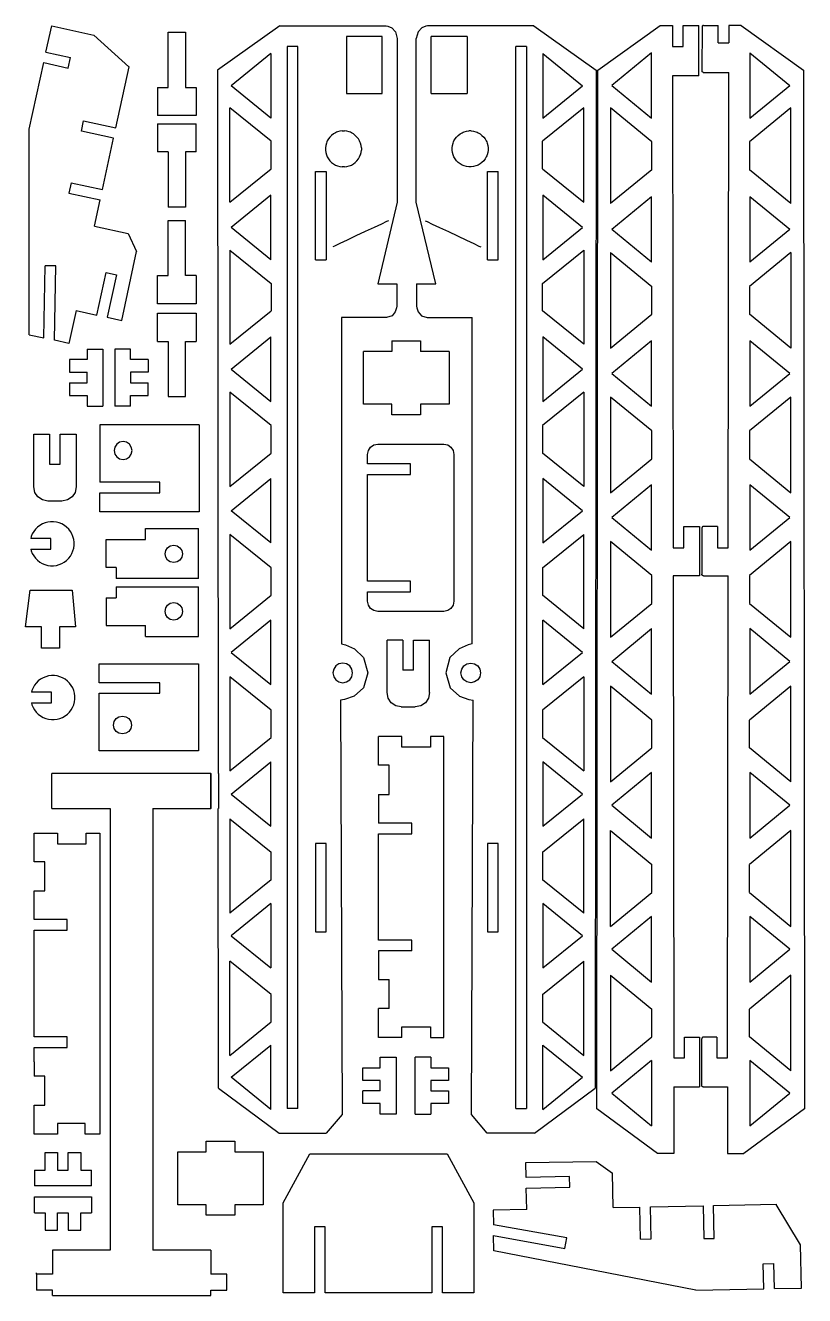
# Model space of a CAD drawing. Extents: x -348 to 348, y -585 to 585.
# Drawn here: x -348 to -18, y -585 to -47 of the extents above; entities that cross this region are included whole.
import ezdxf

# ---------------------------------------------------------------- set-up
doc = ezdxf.new("R2010")
doc.units = 0
doc.header["$MEASUREMENT"] = 0
doc.layers.get('0').update_dxf_attribs({"linetype": 'CONTINUOUS'})

msp = doc.modelspace()

# ---------------------------------------------------------------- linework, layer by layer
for p, q in [((-339.48, -58.36), (-337.04, -47.19)), ((-337.04, -47.19), (-319.2, -51.08)), ((-240.53, -47.16), (-266.89, -65.91)), ((-240.53, -47.16), (-195.47, -47.16)), ((-195.47, -47.16), (-194.73, -47.32)), ((-194.73, -47.32), (-193.11, -48.02)), ((-193.11, -48.02), (-191.48, -49.65)), ((-180.34, -48.02), (-181.97, -49.65)), ((-178.71, -47.32), (-180.34, -48.02)), ((-177.97, -47.16), (-178.71, -47.32)), ((-132.91, -47.16), (-177.97, -47.16)), ((-132.91, -47.16), (-106.56, -65.91)), ((-105.86, -65.91), (-79.43, -46.98)), ((-79.43, -46.98), (-74.24, -46.98)), ((-74.24, -46.98), (-74.24, -55.88)), ((-69.74, -46.98), (-63.14, -46.98)), ((-69.74, -55.88), (-69.74, -46.98)), ((-63.14, -68.33), (-63.14, -46.98)), ((-61.71, -47.6), (-61.74, -66.24)), ((-61.69, -47.45), (-61.71, -47.52)), ((-61.71, -47.52), (-61.71, -47.6)), ((-61.67, -47.37), (-61.69, -47.45)), ((-61.63, -47.29), (-61.67, -47.37)), ((-61.58, -47.23), (-61.63, -47.29)), ((-61.53, -47.17), (-61.58, -47.23)), ((-61.53, -47.17), (-61.51, -47.14)), ((-61.51, -47.14), (-61.46, -47.1)), ((-61.47, -47.11), (-61.51, -47.14)), ((-61.46, -47.1), (-61.47, -47.11)), ((-61.4, -47.07), (-61.46, -47.1)), ((-61.33, -47.03), (-61.4, -47.07)), ((-61.25, -47), (-61.33, -47.03)), ((-61.17, -46.99), (-61.25, -47)), ((-61.09, -46.98), (-61.17, -46.99)), ((-61.09, -46.98), (-54.85, -46.98)), ((-54.85, -54.42), (-54.85, -46.98)), ((-50.35, -46.98), (-50.35, -54.42)), ((-45.17, -46.98), (-50.35, -46.98)), ((-45.17, -46.98), (-18.74, -65.91)), ((-304.36, -64.56), (-319.2, -51.08)), ((-287.81, -49.84), (-280.42, -49.84)), ((-287.81, -73.23), (-287.81, -49.84)), ((-280.42, -49.84), (-280.42, -73.23)), ((-212.3, -51.71), (-212.3, -75.79)), ((-197.08, -51.71), (-212.3, -51.71)), ((-197.08, -75.79), (-197.08, -51.71)), ((-191.48, -49.65), (-190.74, -52.55)), ((-190.74, -52.55), (-190.74, -121.78)), ((-181.97, -49.65), (-182.71, -52.55)), ((-182.71, -121.78), (-182.71, -52.55)), ((-176.36, -75.79), (-176.36, -51.71)), ((-161.14, -51.71), (-176.36, -51.71)), ((-161.14, -51.71), (-161.14, -75.79)), ((-339.48, -58.36), (-329.1, -60.62)), ((-244.27, -58.94), (-261.12, -72.58)), ((-244.27, -58.94), (-244.27, -86.23)), ((-232.87, -55.89), (-237.37, -55.89)), ((-237.37, -55.89), (-237.37, -505.62)), ((-232.87, -505.62), (-232.87, -55.89)), ((-140.58, -505.62), (-140.58, -55.89)), ((-136.08, -55.89), (-140.58, -55.89)), ((-136.08, -55.89), (-136.08, -505.62)), ((-129.18, -58.94), (-112.33, -72.58)), ((-129.18, -58.94), (-129.18, -86.23)), ((-83.12, -58.59), (-99.98, -72.46)), ((-83.12, -86.32), (-83.12, -58.59)), ((-74.24, -55.88), (-69.74, -55.88)), ((-54.85, -54.42), (-50.35, -54.42)), ((-41.47, -58.59), (-24.62, -72.46)), ((-41.47, -58.59), (-41.47, -86.32)), ((-346.57, -90.94), (-340.43, -62.76)), ((-340.43, -62.76), (-330.06, -65.02)), ((-330.06, -65.02), (-329.1, -60.62)), ((-309.92, -90.39), (-304.29, -64.58)), ((-304.29, -64.58), (-304.36, -64.56)), ((-266.89, -65.91), (-266.58, -363.75)), ((-106.56, -65.91), (-107, -496.97)), ((-106.3, -505.77), (-105.86, -65.91)), ((-63.14, -68.33), (-74.19, -68.33)), ((-74.19, -68.33), (-73.96, -268.2)), ((-61.73, -66.32), (-61.74, -66.24)), ((-61.72, -66.4), (-61.73, -66.32)), ((-61.69, -66.48), (-61.72, -66.4)), ((-61.65, -66.55), (-61.69, -66.48)), ((-61.61, -66.62), (-61.65, -66.55)), ((-61.55, -66.68), (-61.61, -66.62)), ((-61.49, -66.73), (-61.55, -66.68)), ((-61.43, -66.78), (-61.49, -66.73)), ((-61.35, -66.82), (-61.43, -66.78)), ((-61.28, -66.84), (-61.35, -66.82)), ((-61.22, -66.85), (-61.28, -66.84)), ((-61.22, -66.85), (-61.2, -66.86)), ((-61.2, -66.86), (-61.22, -66.85)), ((-61.2, -66.86), (-50.41, -66.86)), ((-50.64, -268.2), (-50.41, -66.86)), ((-18.74, -65.91), (-18.3, -505.77)), ((-292.3, -73.23), (-292.3, -85.19)), ((-292.3, -73.23), (-287.81, -73.23)), ((-280.42, -73.23), (-275.93, -73.23)), ((-275.93, -73.23), (-275.93, -85.19)), ((-244.27, -86.23), (-261.12, -72.58)), ((-129.18, -86.23), (-112.33, -72.58)), ((-99.98, -72.46), (-83.12, -86.32)), ((-41.47, -86.32), (-24.62, -72.46)), ((-212.3, -75.79), (-197.08, -75.79)), ((-176.36, -75.79), (-161.14, -75.79)), ((-275.93, -85.19), (-292.3, -85.19)), ((-244.18, -96.03), (-261.62, -81.89)), ((-261.62, -121.78), (-261.62, -81.89)), ((-111.82, -81.89), (-129.27, -96.03)), ((-111.82, -121.78), (-111.82, -81.89)), ((-100.48, -81.92), (-100.48, -122.46)), ((-83.03, -96.28), (-100.48, -81.92)), ((-24.12, -81.92), (-41.56, -96.28)), ((-24.12, -122.46), (-24.12, -81.92)), ((-346.59, -177.97), (-346.57, -90.94)), ((-324.48, -91.82), (-323.53, -87.42)), ((-323.53, -87.42), (-309.92, -90.39)), ((-292.3, -88.62), (-292.3, -100.58)), ((-292.3, -88.62), (-275.93, -88.62)), ((-275.93, -100.58), (-275.93, -88.62)), ((-310.87, -94.79), (-324.48, -91.82)), ((-315.6, -116.49), (-310.87, -94.79)), ((-244.18, -107.65), (-244.18, -96.03)), ((-220.55, -96.32), (-220.76, -96.82)), ((-220.38, -95.9), (-220.55, -96.3)), ((-220.55, -96.3), (-220.55, -96.31)), ((-220.55, -96.31), (-220.55, -96.32)), ((-219.88, -95.03), (-220.38, -95.9)), ((-219.27, -94.24), (-219.88, -95.03)), ((-218.57, -93.54), (-219.27, -94.24)), ((-217.78, -92.93), (-218.57, -93.54)), ((-216.91, -92.43), (-217.78, -92.93)), ((-216.51, -92.26), (-216.91, -92.43)), ((-216.5, -92.26), (-216.51, -92.26)), ((-216.49, -92.26), (-216.5, -92.26)), ((-215.99, -92.05), (-216.49, -92.26)), ((-215.03, -91.79), (-215.99, -92.05)), ((-214.04, -91.66), (-215.03, -91.79)), ((-214.04, -91.66), (-213.04, -91.66)), ((-212.05, -91.79), (-213.04, -91.66)), ((-211.09, -92.05), (-212.05, -91.79)), ((-210.59, -92.26), (-211.09, -92.05)), ((-210.58, -92.26), (-210.59, -92.26)), ((-210.57, -92.26), (-210.58, -92.26)), ((-210.17, -92.43), (-210.57, -92.26)), ((-209.3, -92.93), (-210.17, -92.43)), ((-208.51, -93.54), (-209.3, -92.93)), ((-207.81, -94.24), (-208.51, -93.54)), ((-207.2, -95.03), (-207.81, -94.24)), ((-206.7, -95.9), (-207.2, -95.03)), ((-206.53, -96.3), (-206.7, -95.9)), ((-206.53, -96.31), (-206.53, -96.3)), ((-206.53, -96.32), (-206.53, -96.31)), ((-206.32, -96.82), (-206.53, -96.32)), ((-167.13, -96.82), (-166.92, -96.32)), ((-166.92, -96.31), (-166.91, -96.3)), ((-166.92, -96.32), (-166.92, -96.31)), ((-166.91, -96.3), (-166.75, -95.9)), ((-166.75, -95.9), (-166.25, -95.03)), ((-166.25, -95.03), (-165.64, -94.24)), ((-165.64, -94.24), (-164.93, -93.54)), ((-164.93, -93.54), (-164.14, -92.93)), ((-164.14, -92.93), (-163.28, -92.43)), ((-163.28, -92.43), (-162.87, -92.26)), ((-162.87, -92.26), (-162.87, -92.26)), ((-162.87, -92.26), (-162.86, -92.26)), ((-162.86, -92.26), (-162.36, -92.05)), ((-162.36, -92.05), (-161.39, -91.79)), ((-161.39, -91.79), (-160.4, -91.66)), ((-159.41, -91.66), (-160.4, -91.66)), ((-159.41, -91.66), (-158.42, -91.79)), ((-158.42, -91.79), (-157.45, -92.05)), ((-157.45, -92.05), (-156.95, -92.26)), ((-156.95, -92.26), (-156.94, -92.26)), ((-156.94, -92.26), (-156.94, -92.26)), ((-156.94, -92.26), (-156.53, -92.43)), ((-156.53, -92.43), (-155.67, -92.93)), ((-155.67, -92.93), (-154.88, -93.54)), ((-154.88, -93.54), (-154.17, -94.24)), ((-154.17, -94.24), (-153.57, -95.03)), ((-153.57, -95.03), (-153.07, -95.9)), ((-153.07, -95.9), (-152.9, -96.3)), ((-152.9, -96.3), (-152.89, -96.31)), ((-152.89, -96.31), (-152.89, -96.32)), ((-152.89, -96.32), (-152.68, -96.82)), ((-129.27, -107.65), (-129.27, -96.03)), ((-83.03, -108.09), (-83.03, -96.28)), ((-41.56, -96.28), (-41.56, -108.09)), ((-287.81, -100.58), (-292.3, -100.58)), ((-287.81, -100.58), (-287.81, -123.97)), ((-280.42, -100.58), (-280.42, -123.97)), ((-275.93, -100.58), (-280.42, -100.58)), ((-221.02, -97.78), (-221.15, -98.77)), ((-221.15, -98.77), (-221.15, -99.77)), ((-221.15, -99.77), (-221.02, -100.76)), ((-220.76, -96.82), (-221.02, -97.78)), ((-221.02, -100.76), (-220.76, -101.72)), ((-220.76, -101.72), (-220.55, -102.22)), ((-206.53, -102.22), (-206.32, -101.72)), ((-206.06, -97.78), (-206.32, -96.82)), ((-206.32, -101.72), (-206.06, -100.76)), ((-205.93, -98.77), (-206.06, -97.78)), ((-206.06, -100.76), (-205.93, -99.77)), ((-205.93, -98.77), (-205.93, -99.77)), ((-167.52, -98.77), (-167.39, -97.78)), ((-167.52, -99.77), (-167.52, -98.77)), ((-167.39, -100.76), (-167.52, -99.77)), ((-167.39, -97.78), (-167.13, -96.82)), ((-167.13, -101.72), (-167.39, -100.76)), ((-166.92, -102.22), (-167.13, -101.72)), ((-152.68, -101.72), (-152.89, -102.22)), ((-152.68, -96.82), (-152.43, -97.78)), ((-152.43, -100.76), (-152.68, -101.72)), ((-152.43, -97.78), (-152.3, -98.77)), ((-152.3, -99.77), (-152.43, -100.76)), ((-152.3, -98.77), (-152.3, -99.77)), ((-220.55, -102.22), (-220.55, -102.23)), ((-220.55, -102.23), (-220.55, -102.24)), ((-220.55, -102.24), (-220.38, -102.64)), ((-220.38, -102.64), (-219.88, -103.51)), ((-219.88, -103.51), (-219.27, -104.3)), ((-219.27, -104.3), (-218.57, -105)), ((-218.57, -105), (-217.78, -105.61)), ((-217.78, -105.61), (-216.91, -106.11)), ((-216.91, -106.11), (-216.51, -106.28)), ((-216.51, -106.28), (-216.5, -106.28)), ((-216.5, -106.28), (-216.49, -106.28)), ((-216.49, -106.28), (-215.99, -106.49)), ((-215.99, -106.49), (-215.03, -106.75)), ((-215.03, -106.75), (-214.04, -106.88)), ((-213.04, -106.88), (-214.04, -106.88)), ((-213.04, -106.88), (-212.05, -106.75)), ((-212.05, -106.75), (-211.09, -106.49)), ((-211.09, -106.49), (-210.59, -106.28)), ((-210.59, -106.28), (-210.58, -106.28)), ((-210.58, -106.28), (-210.57, -106.28)), ((-210.57, -106.28), (-210.17, -106.11)), ((-210.17, -106.11), (-209.3, -105.61)), ((-209.3, -105.61), (-208.51, -105)), ((-208.51, -105), (-207.81, -104.3)), ((-207.81, -104.3), (-207.2, -103.51)), ((-207.2, -103.51), (-206.7, -102.64)), ((-206.7, -102.64), (-206.53, -102.24)), ((-206.53, -102.23), (-206.53, -102.22)), ((-206.53, -102.24), (-206.53, -102.23)), ((-166.92, -102.23), (-166.92, -102.22)), ((-166.91, -102.24), (-166.92, -102.23)), ((-166.75, -102.64), (-166.91, -102.24)), ((-166.25, -103.51), (-166.75, -102.64)), ((-165.64, -104.3), (-166.25, -103.51)), ((-164.93, -105), (-165.64, -104.3)), ((-164.14, -105.61), (-164.93, -105)), ((-163.28, -106.11), (-164.14, -105.61)), ((-162.87, -106.28), (-163.28, -106.11)), ((-162.87, -106.28), (-162.87, -106.28)), ((-162.86, -106.28), (-162.87, -106.28)), ((-162.36, -106.49), (-162.86, -106.28)), ((-161.39, -106.75), (-162.36, -106.49)), ((-160.4, -106.88), (-161.39, -106.75)), ((-159.41, -106.88), (-160.4, -106.88)), ((-158.42, -106.75), (-159.41, -106.88)), ((-157.45, -106.49), (-158.42, -106.75)), ((-156.95, -106.28), (-157.45, -106.49)), ((-156.94, -106.28), (-156.95, -106.28)), ((-156.53, -106.11), (-156.94, -106.28)), ((-156.94, -106.28), (-156.94, -106.28)), ((-155.67, -105.61), (-156.53, -106.11)), ((-154.88, -105), (-155.67, -105.61)), ((-154.17, -104.3), (-154.88, -105)), ((-153.57, -103.51), (-154.17, -104.3)), ((-153.07, -102.64), (-153.57, -103.51)), ((-152.9, -102.24), (-153.07, -102.64)), ((-152.89, -102.23), (-152.9, -102.24)), ((-152.89, -102.22), (-152.89, -102.23)), ((-261.62, -121.78), (-244.18, -107.65)), ((-225.37, -108.85), (-220.87, -108.85)), ((-225.37, -146.26), (-225.37, -108.85)), ((-220.87, -108.85), (-220.87, -146.26)), ((-152.58, -108.85), (-148.08, -108.85)), ((-152.58, -146.26), (-152.58, -108.85)), ((-148.08, -146.26), (-148.08, -108.85)), ((-129.27, -107.65), (-111.82, -121.78)), ((-83.03, -108.09), (-100.48, -122.46)), ((-24.12, -122.46), (-41.56, -108.09)), ((-328.84, -113.61), (-329.79, -118.01)), ((-329.79, -118.01), (-316.56, -120.89)), ((-328.84, -113.61), (-315.6, -116.49)), ((-318.98, -131.97), (-316.56, -120.89)), ((-244.27, -118.91), (-261.12, -132.56)), ((-244.27, -146.2), (-244.27, -118.91)), ((-190.74, -121.78), (-199.01, -156.44)), ((-174.44, -156.44), (-182.71, -121.78)), ((-129.18, -118.91), (-129.18, -146.2)), ((-112.33, -132.56), (-129.18, -118.91)), ((-83.12, -119.54), (-99.98, -133.41)), ((-83.12, -147.28), (-83.12, -119.54)), ((-41.47, -119.54), (-41.47, -147.28)), ((-24.62, -133.41), (-41.47, -119.54)), ((-280.42, -123.97), (-287.81, -123.97)), ((-318.98, -131.97), (-304.74, -135.07)), ((-287.81, -129.53), (-280.42, -129.53)), ((-287.81, -152.91), (-287.81, -129.53)), ((-280.42, -152.91), (-280.42, -129.53)), ((-244.27, -146.2), (-261.12, -132.56)), ((-204.32, -134.31), (-208.24, -136.15)), ((-200.59, -132.56), (-204.32, -134.31)), ((-197.45, -131.09), (-200.59, -132.56)), ((-195.28, -130.07), (-197.45, -131.09)), ((-194.47, -129.69), (-195.28, -130.07)), ((-178.97, -129.69), (-178.16, -130.07)), ((-178.16, -130.07), (-175.99, -131.09)), ((-175.99, -131.09), (-172.85, -132.56)), ((-172.85, -132.56), (-169.13, -134.31)), ((-169.13, -134.31), (-165.21, -136.15)), ((-129.18, -146.2), (-112.33, -132.56)), ((-83.12, -147.28), (-99.98, -133.41)), ((-24.62, -133.41), (-41.47, -147.28)), ((-304.74, -135.07), (-301.16, -142.73)), ((-215.11, -139.37), (-217.28, -140.39)), ((-211.96, -137.9), (-215.11, -139.37)), ((-208.24, -136.15), (-211.96, -137.9)), ((-165.21, -136.15), (-161.48, -137.9)), ((-161.48, -137.9), (-158.34, -139.37)), ((-158.34, -139.37), (-156.17, -140.39)), ((-307.4, -171.94), (-301.16, -142.73)), ((-261.62, -142.11), (-261.62, -182)), ((-261.62, -142.11), (-244.18, -156.24)), ((-217.28, -140.39), (-218.09, -140.77)), ((-156.17, -140.39), (-155.36, -140.77)), ((-129.27, -156.24), (-111.82, -142.11)), ((-111.82, -142.11), (-111.82, -182)), ((-100.48, -143.12), (-100.48, -183.66)), ((-100.48, -143.12), (-83.03, -157.49)), ((-24.12, -143.12), (-41.56, -157.49)), ((-24.12, -143.12), (-24.12, -183.66)), ((-340.32, -179.33), (-339.86, -148.74)), ((-335.36, -148.81), (-339.86, -148.74)), ((-335.83, -180.31), (-335.36, -148.81)), ((-225.37, -146.26), (-220.87, -146.26)), ((-152.58, -146.26), (-148.08, -146.26)), ((-317.97, -169.63), (-314.05, -151.63)), ((-314.05, -151.63), (-309.65, -152.59)), ((-309.65, -152.59), (-313.57, -170.59)), ((-292.3, -152.91), (-287.81, -152.91)), ((-292.3, -164.87), (-292.3, -152.91)), ((-275.93, -152.91), (-280.42, -152.91)), ((-275.93, -152.91), (-275.93, -164.87)), ((-244.18, -156.24), (-244.18, -167.86)), ((-199.01, -156.44), (-190.9, -156.44)), ((-190.9, -156.44), (-190.9, -165.83)), ((-182.54, -156.44), (-182.54, -165.83)), ((-182.54, -156.44), (-174.44, -156.44)), ((-129.27, -167.86), (-129.27, -156.24)), ((-83.03, -169.3), (-83.03, -157.49)), ((-41.56, -157.49), (-41.56, -169.3)), ((-275.93, -164.87), (-292.3, -164.87)), ((-191.03, -166.59), (-191.6, -168.24)), ((-190.9, -165.83), (-191.03, -166.59)), ((-182.54, -165.83), (-182.42, -166.59)), ((-182.42, -166.59), (-181.84, -168.24)), ((-326.76, -167.72), (-329.79, -181.62)), ((-326.76, -167.72), (-317.97, -169.63)), ((-313.57, -170.59), (-307.4, -171.94)), ((-292.3, -180.76), (-292.3, -168.81)), ((-292.3, -168.81), (-275.93, -168.81)), ((-275.93, -168.81), (-275.93, -180.76)), ((-261.62, -182), (-244.18, -167.86)), ((-214.41, -170.65), (-214.41, -308.84)), ((-195.31, -170.65), (-214.41, -170.65)), ((-192.93, -169.9), (-195.31, -170.65)), ((-191.6, -168.24), (-192.93, -169.9)), ((-181.84, -168.24), (-180.51, -169.9)), ((-180.51, -169.9), (-178.13, -170.65)), ((-178.13, -170.65), (-159.03, -170.65)), ((-159.03, -308.84), (-159.03, -170.65)), ((-111.82, -182), (-129.27, -167.86)), ((-100.48, -183.66), (-83.03, -169.3)), ((-24.12, -183.66), (-41.56, -169.3)), ((-346.59, -177.97), (-340.32, -179.33)), ((-329.79, -181.62), (-335.83, -180.31)), ((-292.3, -180.76), (-287.81, -180.76)), ((-287.81, -180.76), (-287.81, -204.15)), ((-280.42, -180.76), (-275.93, -180.76)), ((-280.42, -204.15), (-280.42, -180.76)), ((-261.12, -192.53), (-244.27, -178.89)), ((-244.27, -206.17), (-244.27, -178.89)), ((-192.99, -180.51), (-180.87, -180.51)), ((-192.99, -180.51), (-192.99, -185.01)), ((-180.87, -180.51), (-180.87, -185.01)), ((-129.18, -178.89), (-129.18, -206.17)), ((-112.33, -192.53), (-129.18, -178.89)), ((-83.12, -180.5), (-99.98, -194.36)), ((-83.12, -208.23), (-83.12, -180.5)), ((-41.47, -180.5), (-41.47, -208.23)), ((-24.62, -194.36), (-41.47, -180.5)), ((-322.09, -184.02), (-315.39, -184.02)), ((-322.09, -184.02), (-322.09, -188.51)), ((-315.39, -184.02), (-315.39, -208.17)), ((-303.63, -184.02), (-310.33, -184.02)), ((-310.33, -184.02), (-310.33, -208.17)), ((-303.63, -188.51), (-303.63, -184.02)), ((-192.99, -185.01), (-205.02, -185.01)), ((-205.02, -207.4), (-205.02, -185.01)), ((-168.83, -185.01), (-180.87, -185.01)), ((-168.83, -185.01), (-168.83, -207.4)), ((-329.56, -188.51), (-329.56, -193.84)), ((-322.09, -188.51), (-329.56, -188.51)), ((-296.16, -188.51), (-303.63, -188.51)), ((-296.16, -188.51), (-296.16, -193.84)), ((-261.12, -192.53), (-244.27, -206.17)), ((-129.18, -206.17), (-112.33, -192.53)), ((-329.56, -193.84), (-322.09, -193.84)), ((-329.56, -198.34), (-329.56, -203.68)), ((-329.56, -198.34), (-322.09, -198.34)), ((-322.09, -198.34), (-322.09, -193.84)), ((-303.63, -193.84), (-303.63, -198.34)), ((-296.16, -193.84), (-303.63, -193.84)), ((-303.63, -198.34), (-296.16, -198.34)), ((-296.16, -203.68), (-296.16, -198.34)), ((-99.98, -194.36), (-83.12, -208.23)), ((-41.47, -208.23), (-24.62, -194.36)), ((-329.56, -203.68), (-322.09, -203.68)), ((-322.09, -203.68), (-322.09, -208.17)), ((-303.63, -203.68), (-296.16, -203.68)), ((-303.63, -208.17), (-303.63, -203.68)), ((-287.81, -204.15), (-280.42, -204.15)), ((-244.18, -216.46), (-261.62, -202.33)), ((-261.62, -202.33), (-261.62, -242.21)), ((-111.82, -202.33), (-129.27, -216.46)), ((-111.82, -202.33), (-111.82, -242.21)), ((-100.48, -204.33), (-100.48, -244.86)), ((-83.03, -218.69), (-100.48, -204.33)), ((-24.12, -204.33), (-41.56, -218.69)), ((-24.12, -244.86), (-24.12, -204.33)), ((-322.09, -208.17), (-315.39, -208.17)), ((-303.63, -208.17), (-310.33, -208.17)), ((-192.99, -207.4), (-205.02, -207.4)), ((-192.99, -211.9), (-192.99, -207.4)), ((-180.87, -207.4), (-180.87, -211.9)), ((-168.83, -207.4), (-180.87, -207.4)), ((-180.87, -211.9), (-192.99, -211.9)), ((-344.68, -220.13), (-337.93, -220.13)), ((-344.68, -242.38), (-344.68, -220.13)), ((-337.93, -220.13), (-337.93, -232.82)), ((-333.43, -220.13), (-326.69, -220.13)), ((-333.43, -232.82), (-333.43, -220.13)), ((-326.69, -220.13), (-326.69, -242.38)), ((-316.72, -216.12), (-316.72, -240.4)), ((-274.63, -216.12), (-316.72, -216.12)), ((-274.63, -216.12), (-274.63, -252.91)), ((-244.18, -228.08), (-244.18, -216.46)), ((-129.27, -216.46), (-129.27, -228.08)), ((-83.03, -230.5), (-83.03, -218.69)), ((-41.56, -218.69), (-41.56, -230.5)), ((-310.36, -225.51), (-310.66, -226.99)), ((-309.55, -224.3), (-310.36, -225.51)), ((-308.34, -223.48), (-309.55, -224.3)), ((-306.86, -223.18), (-308.34, -223.48)), ((-305.37, -223.48), (-306.86, -223.18)), ((-304.16, -224.3), (-305.37, -223.48)), ((-303.35, -225.51), (-304.16, -224.3)), ((-303.05, -226.99), (-303.35, -225.51)), ((-202.99, -226.94), (-202.06, -225.57)), ((-202.06, -225.57), (-200.7, -224.65)), ((-200.7, -224.65), (-199.03, -224.31)), ((-199.03, -224.31), (-171.05, -224.31)), ((-171.05, -224.31), (-169.38, -224.65)), ((-169.38, -224.65), (-168.01, -225.57)), ((-168.01, -225.57), (-167.08, -226.94)), ((-310.66, -226.99), (-310.36, -228.47)), ((-310.36, -228.47), (-309.55, -229.68)), ((-309.55, -229.68), (-308.34, -230.49)), ((-308.34, -230.49), (-306.86, -230.79)), ((-306.86, -230.79), (-305.37, -230.49)), ((-305.37, -230.49), (-304.16, -229.68)), ((-304.16, -229.68), (-303.35, -228.47)), ((-303.35, -228.47), (-303.05, -226.99)), ((-261.62, -242.21), (-244.18, -228.08)), ((-203.33, -228.61), (-202.99, -226.94)), ((-203.33, -232.68), (-203.33, -228.61)), ((-167.08, -226.94), (-166.75, -228.61)), ((-166.75, -228.61), (-166.75, -290.82)), ((-111.82, -242.21), (-129.27, -228.08)), ((-100.48, -244.86), (-83.03, -230.5)), ((-41.56, -230.5), (-24.12, -244.86)), ((-337.93, -232.82), (-333.43, -232.82)), ((-185.17, -232.68), (-203.33, -232.68)), ((-185.17, -237.18), (-185.17, -232.68)), ((-291.21, -240.4), (-316.72, -240.4)), ((-291.21, -244.9), (-291.21, -240.4)), ((-261.12, -252.5), (-244.27, -238.86)), ((-244.27, -266.14), (-244.27, -238.86)), ((-203.33, -237.18), (-185.17, -237.18)), ((-203.33, -282.26), (-203.33, -237.18)), ((-129.18, -238.86), (-129.18, -266.14)), ((-112.33, -252.5), (-129.18, -238.86)), ((-83.12, -241.45), (-99.98, -255.32)), ((-83.12, -269.18), (-83.12, -241.45)), ((-24.62, -255.32), (-41.47, -241.45)), ((-41.47, -241.45), (-41.47, -269.18)), ((-344.2, -244.72), (-344.68, -242.38)), ((-342.91, -246.64), (-344.2, -244.72)), ((-340.99, -247.93), (-342.91, -246.64)), ((-328.46, -246.64), (-330.37, -247.93)), ((-327.16, -244.72), (-328.46, -246.64)), ((-326.69, -242.38), (-327.16, -244.72)), ((-316.72, -244.9), (-291.21, -244.9)), ((-316.72, -252.91), (-316.72, -244.9)), ((-338.65, -248.41), (-340.99, -247.93)), ((-332.71, -248.41), (-338.65, -248.41)), ((-330.37, -247.93), (-332.71, -248.41)), ((-244.27, -266.14), (-261.12, -252.5)), ((-129.18, -266.14), (-112.33, -252.5)), ((-341.02, -258.06), (-342.08, -258.67)), ((-339.89, -257.6), (-341.02, -258.06)), ((-338.71, -257.28), (-339.89, -257.6)), ((-337.5, -257.12), (-338.71, -257.28)), ((-336.27, -257.12), (-337.5, -257.12)), ((-335.06, -257.28), (-336.27, -257.12)), ((-333.88, -257.6), (-335.06, -257.28)), ((-332.75, -258.07), (-333.88, -257.6)), ((-331.69, -258.68), (-332.75, -258.07)), ((-274.63, -252.91), (-316.72, -252.91)), ((-99.98, -255.32), (-83.12, -269.18)), ((-41.47, -269.18), (-24.62, -255.32)), ((-345.75, -263.44), (-345.95, -264.21)), ((-345.28, -262.31), (-345.75, -263.44)), ((-344.66, -261.25), (-345.28, -262.31)), ((-343.92, -260.28), (-344.66, -261.25)), ((-343.05, -259.42), (-343.92, -260.28)), ((-342.08, -258.67), (-343.05, -259.42)), ((-330.72, -259.43), (-331.69, -258.68)), ((-329.86, -260.29), (-330.72, -259.43)), ((-329.11, -261.27), (-329.86, -260.29)), ((-328.5, -262.33), (-329.11, -261.27)), ((-328.04, -263.46), (-328.5, -262.33)), ((-327.72, -264.64), (-328.04, -263.46)), ((-297.37, -260.05), (-274.9, -260.05)), ((-297.37, -264.71), (-297.37, -260.05)), ((-274.9, -281.2), (-274.9, -260.05)), ((-261.62, -262.55), (-261.62, -302.43)), ((-244.18, -276.68), (-261.62, -262.55)), ((-129.27, -276.68), (-111.82, -262.55)), ((-111.82, -302.43), (-111.82, -262.55)), ((-69.47, -259.16), (-62.82, -259.16)), ((-69.46, -268.19), (-69.47, -259.16)), ((-62.82, -259.16), (-62.82, -280.03)), ((-61.77, -259.71), (-61.78, -259.78)), ((-61.78, -259.78), (-61.78, -279.41)), ((-61.76, -259.63), (-61.77, -259.71)), ((-61.73, -259.55), (-61.76, -259.63)), ((-61.69, -259.48), (-61.73, -259.55)), ((-61.65, -259.41), (-61.69, -259.48)), ((-61.6, -259.35), (-61.65, -259.41)), ((-61.53, -259.29), (-61.6, -259.35)), ((-61.47, -259.25), (-61.53, -259.29)), ((-61.39, -259.21), (-61.47, -259.25)), ((-61.32, -259.19), (-61.39, -259.21)), ((-61.24, -259.17), (-61.32, -259.19)), ((-61.16, -259.16), (-61.24, -259.17)), ((-55.13, -259.16), (-61.16, -259.16)), ((-55.13, -259.16), (-55.14, -268.19)), ((-337.48, -264.21), (-345.95, -264.21)), ((-345.95, -268.71), (-337.48, -268.71)), ((-345.95, -268.71), (-345.75, -269.45)), ((-337.48, -268.71), (-337.48, -264.21)), ((-328.04, -269.47), (-327.72, -268.29)), ((-327.56, -265.85), (-327.72, -264.64)), ((-327.72, -268.29), (-327.56, -267.07)), ((-327.56, -267.07), (-327.56, -265.85)), ((-314.06, -264.71), (-297.37, -264.71)), ((-314.06, -276.46), (-314.06, -264.71)), ((-288.79, -269.31), (-288, -268.13)), ((-288, -268.13), (-286.83, -267.34)), ((-286.83, -267.34), (-285.39, -267.05)), ((-285.39, -267.05), (-283.95, -267.34)), ((-283.95, -267.34), (-282.78, -268.13)), ((-282.78, -268.13), (-281.99, -269.31)), ((-83.03, -279.89), (-100.48, -265.53)), ((-100.48, -265.53), (-100.48, -306.07)), ((-73.96, -268.2), (-69.46, -268.19)), ((-55.14, -268.19), (-50.64, -268.2)), ((-24.12, -265.53), (-41.56, -279.89)), ((-24.12, -306.07), (-24.12, -265.53)), ((-345.75, -269.45), (-345.28, -270.58)), ((-345.28, -270.58), (-344.67, -271.64)), ((-344.67, -271.64), (-343.93, -272.61)), ((-343.93, -272.61), (-343.07, -273.48)), ((-343.07, -273.48), (-342.1, -274.22)), ((-342.1, -274.22), (-341.04, -274.84)), ((-332.77, -274.84), (-331.71, -274.23)), ((-331.71, -274.23), (-330.74, -273.49)), ((-330.74, -273.49), (-329.87, -272.63)), ((-329.87, -272.63), (-329.12, -271.66)), ((-329.12, -271.66), (-328.51, -270.6)), ((-328.51, -270.6), (-328.04, -269.47)), ((-289.08, -270.74), (-288.79, -269.31)), ((-288.79, -272.18), (-289.08, -270.74)), ((-288, -273.35), (-288.79, -272.18)), ((-286.83, -274.14), (-288, -273.35)), ((-285.39, -274.43), (-286.83, -274.14)), ((-283.95, -274.14), (-285.39, -274.43)), ((-282.78, -273.35), (-283.95, -274.14)), ((-281.99, -272.18), (-282.78, -273.35)), ((-281.99, -269.31), (-281.7, -270.74)), ((-281.7, -270.74), (-281.99, -272.18)), ((-341.04, -274.84), (-339.91, -275.31)), ((-339.91, -275.31), (-338.73, -275.62)), ((-338.73, -275.62), (-337.51, -275.78)), ((-337.51, -275.78), (-336.29, -275.79)), ((-336.29, -275.79), (-335.08, -275.63)), ((-335.08, -275.63), (-333.9, -275.31)), ((-333.9, -275.31), (-332.77, -274.84)), ((-309.8, -276.46), (-314.06, -276.46)), ((-309.8, -276.46), (-309.8, -281.2)), ((-244.18, -288.3), (-244.18, -276.68)), ((-129.27, -276.68), (-129.27, -288.3)), ((-61.77, -279.49), (-61.78, -279.41)), ((-61.76, -279.57), (-61.77, -279.49)), ((-61.73, -279.64), (-61.76, -279.57)), ((-61.69, -279.72), (-61.73, -279.64)), ((-274.9, -281.2), (-309.8, -281.2)), ((-309.8, -284.64), (-274.9, -284.64)), ((-309.8, -284.64), (-309.8, -289.37)), ((-274.9, -305.78), (-274.9, -284.64)), ((-185.17, -282.26), (-203.33, -282.26)), ((-185.17, -286.76), (-185.17, -282.26)), ((-83.03, -291.7), (-83.03, -279.89)), ((-73.94, -280.03), (-73.7, -484.08)), ((-62.82, -280.03), (-73.94, -280.03)), ((-61.65, -279.79), (-61.69, -279.72)), ((-61.6, -279.85), (-61.65, -279.79)), ((-61.53, -279.9), (-61.6, -279.85)), ((-61.47, -279.95), (-61.53, -279.9)), ((-61.39, -279.98), (-61.47, -279.95)), ((-61.32, -280.01), (-61.39, -279.98)), ((-61.24, -280.02), (-61.32, -280.01)), ((-61.16, -280.03), (-61.24, -280.02)), ((-61.13, -280.03), (-61.16, -280.03)), ((-61.13, -280.03), (-50.66, -280.03)), ((-50.9, -484.08), (-50.66, -280.03)), ((-41.56, -279.89), (-41.56, -291.7)), ((-348.19, -301.58), (-346.14, -286.09)), ((-346.14, -286.09), (-328.32, -286.09)), ((-328.32, -286.09), (-326.92, -301.58)), ((-314.06, -289.37), (-309.8, -289.37)), ((-314.06, -289.37), (-314.06, -301.13)), ((-261.62, -302.43), (-244.18, -288.3)), ((-203.33, -286.76), (-185.17, -286.76)), ((-203.33, -290.82), (-203.33, -286.76)), ((-111.82, -302.43), (-129.27, -288.3)), ((-289.08, -295.09), (-288.79, -293.65)), ((-288.79, -296.53), (-289.08, -295.09)), ((-288.79, -293.65), (-288, -292.48)), ((-288, -292.48), (-286.83, -291.69)), ((-286.83, -291.69), (-285.39, -291.4)), ((-285.39, -291.4), (-283.95, -291.69)), ((-283.95, -291.69), (-282.78, -292.48)), ((-282.78, -292.48), (-281.99, -293.65)), ((-281.99, -293.65), (-281.7, -295.09)), ((-281.7, -295.09), (-281.99, -296.53)), ((-202.99, -292.49), (-203.33, -290.82)), ((-202.06, -293.86), (-202.99, -292.49)), ((-200.7, -294.78), (-202.06, -293.86)), ((-199.03, -295.12), (-200.7, -294.78)), ((-171.05, -295.12), (-199.03, -295.12)), ((-169.38, -294.78), (-171.05, -295.12)), ((-168.01, -293.86), (-169.38, -294.78)), ((-167.08, -292.49), (-168.01, -293.86)), ((-166.75, -290.82), (-167.08, -292.49)), ((-100.48, -306.07), (-83.03, -291.7)), ((-41.56, -291.7), (-24.12, -306.07)), ((-314.06, -301.13), (-297.37, -301.13)), ((-297.37, -305.78), (-297.37, -301.13)), ((-288, -297.7), (-288.79, -296.53)), ((-286.83, -298.49), (-288, -297.7)), ((-285.39, -298.78), (-286.83, -298.49)), ((-283.95, -298.49), (-285.39, -298.78)), ((-282.78, -297.7), (-283.95, -298.49)), ((-281.99, -296.53), (-282.78, -297.7)), ((-244.27, -298.83), (-261.12, -312.47)), ((-244.27, -326.12), (-244.27, -298.83)), ((-129.18, -326.12), (-129.18, -298.83)), ((-112.33, -312.47), (-129.18, -298.83)), ((-341.31, -301.58), (-348.19, -301.58)), ((-341.31, -310.72), (-341.31, -301.58)), ((-333.8, -301.58), (-333.8, -310.72)), ((-326.92, -301.58), (-333.8, -301.58)), ((-297.37, -305.78), (-274.9, -305.78)), ((-99.98, -316.27), (-83.12, -302.41)), ((-83.12, -330.14), (-83.12, -302.41)), ((-24.62, -316.27), (-41.47, -302.41)), ((-41.47, -302.41), (-41.47, -330.14)), ((-333.8, -310.72), (-341.31, -310.72)), ((-214.41, -308.84), (-212.67, -309.25)), ((-212.67, -309.25), (-208.84, -310.95)), ((-208.84, -310.95), (-205, -314.66)), ((-188.33, -307.28), (-195.08, -307.28)), ((-195.08, -329.52), (-195.08, -307.28)), ((-188.33, -307.28), (-188.33, -319.96)), ((-183.83, -319.96), (-183.83, -307.28)), ((-183.83, -307.28), (-177.09, -307.28)), ((-177.09, -329.52), (-177.09, -307.28)), ((-164.61, -310.95), (-168.44, -314.66)), ((-160.77, -309.25), (-164.61, -310.95)), ((-159.03, -308.84), (-160.77, -309.25)), ((-317, -317.3), (-274.91, -317.3)), ((-317, -325.3), (-317, -317.3)), ((-274.91, -317.3), (-274.91, -354.09)), ((-261.12, -312.47), (-244.27, -326.12)), ((-215.43, -317.31), (-216.75, -318.2)), ((-213.82, -316.99), (-215.43, -317.31)), ((-212.2, -317.31), (-213.82, -316.99)), ((-210.89, -318.2), (-212.2, -317.31)), ((-205, -314.66), (-203.26, -321.12)), ((-168.44, -314.66), (-170.19, -321.12)), ((-162.56, -318.2), (-161.24, -317.31)), ((-161.24, -317.31), (-159.62, -316.99)), ((-159.62, -316.99), (-158.01, -317.31)), ((-158.01, -317.31), (-156.69, -318.2)), ((-129.18, -326.12), (-112.33, -312.47)), ((-99.98, -316.27), (-83.12, -330.14)), ((-41.47, -330.14), (-24.62, -316.27)), ((-338.38, -322.44), (-339.56, -322.76)), ((-337.17, -322.28), (-338.38, -322.44)), ((-335.94, -322.29), (-337.17, -322.28)), ((-334.73, -322.44), (-335.94, -322.29)), ((-333.55, -322.76), (-334.73, -322.44)), ((-217.64, -319.52), (-217.97, -321.14)), ((-217.97, -321.14), (-217.64, -322.75)), ((-216.75, -318.2), (-217.64, -319.52)), ((-210, -319.52), (-210.89, -318.2)), ((-209.67, -321.14), (-210, -319.52)), ((-210, -322.75), (-209.67, -321.14)), ((-203.26, -321.12), (-205.07, -327.47)), ((-183.83, -319.96), (-188.33, -319.96)), ((-170.19, -321.12), (-168.37, -327.47)), ((-163.77, -321.14), (-163.45, -319.52)), ((-163.45, -322.75), (-163.77, -321.14)), ((-163.45, -319.52), (-162.56, -318.2)), ((-156.69, -318.2), (-155.8, -319.52)), ((-155.8, -319.52), (-155.48, -321.14)), ((-155.48, -321.14), (-155.8, -322.75)), ((-344.95, -327.47), (-345.42, -328.6)), ((-344.33, -326.41), (-344.95, -327.47)), ((-343.59, -325.44), (-344.33, -326.41)), ((-342.72, -324.58), (-343.59, -325.44)), ((-341.75, -323.84), (-342.72, -324.58)), ((-340.69, -323.23), (-341.75, -323.84)), ((-339.56, -322.76), (-340.69, -323.23)), ((-332.42, -323.23), (-333.55, -322.76)), ((-331.36, -323.85), (-332.42, -323.23)), ((-330.39, -324.59), (-331.36, -323.85)), ((-329.53, -325.46), (-330.39, -324.59)), ((-328.78, -326.43), (-329.53, -325.46)), ((-328.17, -327.49), (-328.78, -326.43)), ((-327.71, -328.62), (-328.17, -327.49)), ((-291.21, -325.3), (-317, -325.3)), ((-291.21, -329.8), (-291.21, -325.3)), ((-261.62, -322.77), (-261.62, -362.65)), ((-244.18, -336.9), (-261.62, -322.77)), ((-217.64, -322.75), (-216.75, -324.07)), ((-216.75, -324.07), (-215.43, -324.96)), ((-215.43, -324.96), (-213.82, -325.29)), ((-213.82, -325.29), (-212.2, -324.96)), ((-212.2, -324.96), (-210.89, -324.07)), ((-210.89, -324.07), (-210, -322.75)), ((-205.07, -327.47), (-209.06, -330.95)), ((-168.37, -327.47), (-164.39, -330.95)), ((-162.56, -324.07), (-163.45, -322.75)), ((-161.24, -324.96), (-162.56, -324.07)), ((-159.62, -325.29), (-161.24, -324.96)), ((-158.01, -324.96), (-159.62, -325.29)), ((-156.69, -324.07), (-158.01, -324.96)), ((-155.8, -322.75), (-156.69, -324.07)), ((-111.82, -322.77), (-129.27, -336.9)), ((-111.82, -322.77), (-111.82, -362.65)), ((-100.48, -326.73), (-100.48, -367.27)), ((-83.03, -341.1), (-100.48, -326.73)), ((-24.12, -326.73), (-41.56, -341.1)), ((-24.12, -367.27), (-24.12, -326.73)), ((-345.42, -328.6), (-345.62, -329.38)), ((-337.12, -329.38), (-345.62, -329.38)), ((-337.12, -333.88), (-337.12, -329.38)), ((-327.39, -329.8), (-327.71, -328.62)), ((-327.71, -334.63), (-327.39, -333.45)), ((-327.23, -331.01), (-327.39, -329.8)), ((-327.39, -333.45), (-327.23, -332.23)), ((-327.23, -332.23), (-327.23, -331.01)), ((-317, -354.09), (-317, -329.8)), ((-317, -329.8), (-291.21, -329.8)), ((-213.04, -332.41), (-214.85, -332.71)), ((-214.85, -332.71), (-214.06, -508.11)), ((-209.06, -330.95), (-213.04, -332.41)), ((-194.6, -331.87), (-195.08, -329.52)), ((-193.31, -333.78), (-194.6, -331.87)), ((-177.56, -331.86), (-178.86, -333.78)), ((-177.09, -329.52), (-177.56, -331.86)), ((-164.39, -330.95), (-160.4, -332.41)), ((-160.4, -332.41), (-158.59, -332.71)), ((-159.39, -508.11), (-158.59, -332.71)), ((-345.62, -333.88), (-337.12, -333.88)), ((-345.62, -333.88), (-345.42, -334.61)), ((-345.42, -334.61), (-344.95, -335.74)), ((-344.95, -335.74), (-344.34, -336.8)), ((-344.34, -336.8), (-343.6, -337.77)), ((-343.6, -337.77), (-342.74, -338.64)), ((-342.74, -338.64), (-341.77, -339.39)), ((-331.38, -339.4), (-330.41, -338.65)), ((-330.41, -338.65), (-329.54, -337.79)), ((-329.54, -337.79), (-328.79, -336.82)), ((-328.79, -336.82), (-328.18, -335.76)), ((-328.18, -335.76), (-327.71, -334.63)), ((-244.18, -348.52), (-244.18, -336.9)), ((-191.39, -335.08), (-193.31, -333.78)), ((-189.05, -335.55), (-191.39, -335.08)), ((-189.05, -335.55), (-183.11, -335.55)), ((-180.77, -335.08), (-183.11, -335.55)), ((-178.86, -333.78), (-180.77, -335.08)), ((-129.27, -336.9), (-129.27, -348.52)), ((-341.77, -339.39), (-340.71, -340)), ((-340.71, -340), (-339.58, -340.47)), ((-339.58, -340.47), (-338.4, -340.79)), ((-338.4, -340.79), (-337.18, -340.94)), ((-337.18, -340.94), (-335.96, -340.95)), ((-335.96, -340.95), (-334.75, -340.79)), ((-334.75, -340.79), (-333.57, -340.47)), ((-333.57, -340.47), (-332.44, -340)), ((-332.44, -340), (-331.38, -339.4)), ((-310.93, -343.22), (-310.63, -341.74)), ((-310.63, -344.7), (-310.93, -343.22)), ((-310.63, -341.74), (-309.82, -340.53)), ((-309.82, -340.53), (-308.61, -339.71)), ((-308.61, -339.71), (-307.13, -339.41)), ((-307.13, -339.41), (-305.65, -339.71)), ((-305.65, -339.71), (-304.44, -340.53)), ((-304.44, -340.53), (-303.62, -341.74)), ((-303.62, -341.74), (-303.32, -343.22)), ((-303.32, -343.22), (-303.62, -344.7)), ((-83.03, -352.91), (-83.03, -341.1)), ((-41.56, -352.91), (-41.56, -341.1)), ((-309.82, -345.91), (-310.63, -344.7)), ((-308.61, -346.72), (-309.82, -345.91)), ((-307.13, -347.02), (-308.61, -346.72)), ((-305.65, -346.72), (-307.13, -347.02)), ((-304.44, -345.91), (-305.65, -346.72)), ((-303.62, -344.7), (-304.44, -345.91)), ((-261.62, -362.65), (-244.18, -348.52)), ((-188.82, -348.1), (-198.71, -348.1)), ((-198.71, -360.28), (-198.71, -348.1)), ((-188.82, -352.6), (-188.82, -348.1)), ((-176.7, -348.1), (-176.7, -352.6)), ((-171.08, -348.1), (-176.7, -348.1)), ((-171.08, -475.5), (-171.08, -348.1)), ((-129.27, -348.52), (-111.82, -362.65)), ((-274.91, -354.09), (-317, -354.09)), ((-176.7, -352.6), (-188.82, -352.6)), ((-100.48, -367.27), (-83.03, -352.91)), ((-24.12, -367.27), (-41.56, -352.91)), ((-261.12, -372.45), (-244.27, -358.8)), ((-244.27, -386.09), (-244.27, -358.8)), ((-194.21, -360.28), (-198.71, -360.28)), ((-194.21, -372.58), (-194.21, -360.28)), ((-129.18, -358.8), (-129.18, -386.09)), ((-112.33, -372.45), (-129.18, -358.8)), ((-269.64, -363.75), (-336.98, -363.75)), ((-336.98, -378.53), (-336.98, -363.75)), ((-269.64, -363.75), (-269.5, -363.75)), ((-269.63, -378.53), (-269.64, -363.75)), ((-269.5, -378.53), (-269.5, -363.75)), ((-266.58, -363.75), (-266.44, -363.75)), ((-266.44, -363.75), (-266.44, -378.53)), ((-83.12, -363.36), (-99.98, -377.22)), ((-83.12, -391.09), (-83.12, -363.36)), ((-24.62, -377.22), (-41.47, -363.36)), ((-41.47, -363.36), (-41.47, -391.09)), ((-261.12, -372.45), (-244.27, -386.09)), ((-198.71, -372.58), (-198.71, -384.73)), ((-198.71, -372.58), (-194.21, -372.58)), ((-129.18, -386.09), (-112.33, -372.45)), ((-336.98, -378.53), (-312.24, -378.53)), ((-312.24, -378.53), (-312.24, -565.64)), ((-294.24, -378.53), (-269.63, -378.53)), ((-294.24, -378.53), (-294.24, -565.64)), ((-269.5, -378.53), (-269.63, -378.53)), ((-266.44, -378.53), (-266.57, -378.53)), ((-266.44, -496.97), (-266.57, -378.53)), ((-99.98, -377.22), (-83.12, -391.09)), ((-41.47, -391.09), (-24.62, -377.22)), ((-261.62, -382.99), (-261.62, -422.87)), ((-261.62, -382.99), (-244.18, -397.12)), ((-184.63, -384.73), (-198.71, -384.73)), ((-184.63, -389.23), (-184.63, -384.73)), ((-129.27, -397.12), (-111.82, -382.99)), ((-111.82, -422.87), (-111.82, -382.99)), ((-344.52, -389), (-334.63, -389)), ((-344.52, -401.18), (-344.52, -389)), ((-334.63, -389), (-334.63, -393.5)), ((-322.51, -389), (-316.72, -389)), ((-322.51, -393.5), (-322.51, -389)), ((-316.72, -389), (-316.72, -516.4)), ((-198.71, -389.23), (-184.63, -389.23)), ((-198.71, -434.37), (-198.71, -389.23)), ((-100.48, -387.94), (-83.03, -402.3)), ((-100.48, -428.47), (-100.48, -387.94)), ((-24.12, -387.94), (-41.56, -402.3)), ((-24.12, -428.47), (-24.12, -387.94)), ((-334.63, -393.5), (-322.51, -393.5)), ((-244.18, -408.74), (-244.18, -397.12)), ((-220.87, -393.38), (-225.37, -393.38)), ((-225.37, -393.38), (-225.37, -430.79)), ((-220.87, -430.79), (-220.87, -393.38)), ((-152.58, -393.38), (-152.58, -430.79)), ((-148.08, -393.38), (-152.58, -393.38)), ((-148.08, -430.79), (-148.08, -393.38)), ((-129.27, -397.12), (-129.27, -408.74)), ((-340.02, -401.18), (-344.52, -401.18)), ((-340.02, -413.48), (-340.02, -401.18)), ((-83.03, -414.11), (-83.03, -402.3)), ((-41.56, -414.11), (-41.56, -402.3)), ((-244.18, -408.74), (-261.62, -422.87)), ((-111.82, -422.87), (-129.27, -408.74)), ((-344.52, -413.48), (-340.02, -413.48)), ((-344.52, -425.63), (-344.52, -413.48)), ((-100.48, -428.47), (-83.03, -414.11)), ((-41.56, -414.11), (-24.12, -428.47)), ((-244.27, -418.78), (-261.12, -432.42)), ((-244.27, -418.78), (-244.27, -446.06)), ((-112.33, -432.42), (-129.18, -418.78)), ((-129.18, -418.78), (-129.18, -446.06)), ((-83.12, -424.31), (-99.98, -438.18)), ((-83.12, -452.04), (-83.12, -424.31)), ((-41.47, -424.31), (-41.47, -452.04)), ((-24.62, -438.18), (-41.47, -424.31)), ((-344.53, -475.22), (-344.52, -430.13)), ((-330.44, -425.63), (-344.52, -425.63)), ((-344.52, -430.13), (-330.44, -430.13)), ((-330.44, -430.13), (-330.44, -425.63)), ((-261.12, -432.42), (-244.27, -446.06)), ((-225.37, -430.79), (-220.87, -430.79)), ((-184.63, -434.37), (-198.71, -434.37)), ((-184.63, -438.87), (-184.63, -434.37)), ((-152.58, -430.79), (-148.08, -430.79)), ((-129.18, -446.06), (-112.33, -432.42)), ((-198.71, -438.87), (-198.71, -451.02)), ((-184.63, -438.87), (-198.71, -438.87)), ((-99.98, -438.18), (-83.12, -452.04)), ((-41.47, -452.04), (-24.62, -438.18)), ((-244.18, -457.33), (-261.62, -443.2)), ((-261.62, -483.09), (-261.62, -443.2)), ((-129.27, -457.33), (-111.82, -443.2)), ((-111.82, -483.09), (-111.82, -443.2)), ((-198.71, -451.02), (-194.21, -451.02)), ((-194.21, -463.32), (-194.21, -451.02)), ((-100.48, -449.14), (-100.48, -489.68)), ((-100.48, -449.14), (-83.03, -463.5)), ((-24.12, -449.14), (-41.56, -463.5)), ((-24.12, -489.68), (-24.12, -449.14)), ((-244.18, -468.96), (-244.18, -457.33)), ((-129.27, -457.33), (-129.27, -468.96)), ((-194.21, -463.32), (-198.71, -463.32)), ((-198.71, -475.5), (-198.71, -463.32)), ((-83.03, -475.31), (-83.03, -463.5)), ((-41.56, -475.31), (-41.56, -463.5)), ((-261.62, -483.09), (-244.18, -468.96)), ((-188.82, -471), (-176.7, -471)), ((-188.82, -475.5), (-188.82, -471)), ((-176.7, -471), (-176.7, -475.5)), ((-129.27, -468.96), (-111.82, -483.09)), ((-330.45, -475.22), (-344.53, -475.22)), ((-330.45, -479.72), (-330.45, -475.22)), ((-188.82, -475.5), (-198.71, -475.5)), ((-176.7, -475.5), (-171.08, -475.5)), ((-100.48, -489.68), (-83.03, -475.31)), ((-69.21, -475.44), (-62.74, -475.44)), ((-69.2, -484.08), (-69.21, -475.44)), ((-62.74, -475.44), (-62.74, -496.46)), ((-61.85, -475.98), (-61.86, -476.06)), ((-61.86, -495.84), (-61.86, -476.06)), ((-61.84, -475.9), (-61.85, -475.98)), ((-61.81, -475.82), (-61.84, -475.9)), ((-61.77, -475.75), (-61.81, -475.82)), ((-61.73, -475.68), (-61.77, -475.75)), ((-61.68, -475.62), (-61.73, -475.68)), ((-61.61, -475.57), (-61.68, -475.62)), ((-61.55, -475.52), (-61.61, -475.57)), ((-61.47, -475.49), (-61.55, -475.52)), ((-61.4, -475.46), (-61.47, -475.49)), ((-61.32, -475.44), (-61.4, -475.46)), ((-61.24, -475.44), (-61.32, -475.44)), ((-55.39, -475.44), (-61.24, -475.44)), ((-55.39, -475.44), (-55.4, -484.08)), ((-24.12, -489.68), (-41.56, -475.31)), ((-344.53, -481.62), (-344.53, -479.72)), ((-344.53, -479.72), (-330.45, -479.72)), ((-344.52, -485.85), (-344.53, -481.62)), ((-261.12, -492.39), (-244.27, -478.75)), ((-244.27, -506.03), (-244.27, -478.75)), ((-197.93, -483.85), (-191.23, -483.85)), ((-197.93, -488.34), (-197.93, -483.85)), ((-191.23, -483.85), (-191.23, -508)), ((-176.53, -483.85), (-183.23, -483.85)), ((-183.23, -508), (-183.23, -483.85)), ((-176.53, -483.85), (-176.53, -488.34)), ((-129.18, -478.75), (-112.33, -492.39)), ((-129.18, -506.03), (-129.18, -478.75)), ((-344.52, -485.85), (-344.52, -491.93)), ((-205.4, -488.34), (-197.93, -488.34)), ((-205.4, -493.68), (-205.4, -488.34)), ((-176.53, -488.34), (-169.07, -488.34)), ((-169.07, -488.34), (-169.07, -493.68)), ((-83.12, -485.27), (-99.98, -499.13)), ((-83.12, -485.27), (-83.12, -513)), ((-73.7, -484.08), (-69.2, -484.08)), ((-55.4, -484.08), (-50.9, -484.08)), ((-41.47, -485.27), (-41.47, -513)), ((-24.62, -499.13), (-41.47, -485.27)), ((-340.02, -491.93), (-344.52, -491.93)), ((-340.02, -504.23), (-340.02, -491.93)), ((-244.27, -506.03), (-261.12, -492.39)), ((-197.93, -493.68), (-205.4, -493.68)), ((-197.93, -498.18), (-197.93, -493.68)), ((-176.53, -493.68), (-176.53, -498.18)), ((-169.07, -493.68), (-176.53, -493.68)), ((-129.18, -506.03), (-112.33, -492.39)), ((-266.44, -496.97), (-240.81, -516.11)), ((-197.93, -498.18), (-205.4, -498.18)), ((-205.4, -503.51), (-205.4, -498.18)), ((-176.53, -498.18), (-169.07, -498.18)), ((-169.07, -498.18), (-169.07, -503.51)), ((-132.63, -516.11), (-107, -496.97)), ((-99.98, -499.13), (-83.12, -513)), ((-73.69, -496.46), (-73.65, -524.63)), ((-73.69, -496.46), (-62.74, -496.46)), ((-61.85, -495.92), (-61.86, -495.84)), ((-61.84, -496), (-61.85, -495.92)), ((-61.81, -496.08), (-61.84, -496)), ((-61.77, -496.15), (-61.81, -496.08)), ((-61.73, -496.22), (-61.77, -496.15)), ((-61.68, -496.28), (-61.73, -496.22)), ((-61.61, -496.33), (-61.68, -496.28)), ((-61.55, -496.38), (-61.61, -496.33)), ((-61.47, -496.42), (-61.55, -496.38)), ((-61.4, -496.44), (-61.47, -496.42)), ((-61.32, -496.46), (-61.4, -496.44)), ((-61.24, -496.46), (-61.32, -496.46)), ((-61.24, -496.46), (-50.91, -496.46)), ((-50.91, -496.46), (-50.94, -524.63)), ((-41.47, -513), (-24.62, -499.13)), ((-344.52, -504.23), (-340.02, -504.23)), ((-344.52, -516.4), (-344.52, -504.23)), ((-197.93, -503.51), (-205.4, -503.51)), ((-197.93, -508), (-197.93, -503.51)), ((-176.53, -503.51), (-176.53, -508)), ((-169.07, -503.51), (-176.53, -503.51)), ((-232.87, -505.62), (-237.37, -505.62)), ((-214.06, -508.11), (-220.79, -516.11)), ((-191.23, -508), (-197.93, -508)), ((-183.23, -508), (-176.53, -508)), ((-152.66, -516.11), (-159.39, -508.11)), ((-140.58, -505.62), (-136.08, -505.62)), ((-80.55, -524.63), (-106.3, -505.77)), ((-18.3, -505.77), (-44.05, -524.63)), ((-334.63, -511.9), (-334.63, -516.4)), ((-322.89, -511.9), (-334.63, -511.9)), ((-322.89, -516.4), (-322.89, -511.9)), ((-240.81, -516.11), (-220.79, -516.11)), ((-132.63, -516.11), (-152.66, -516.11)), ((-334.63, -516.4), (-344.52, -516.4)), ((-316.72, -516.4), (-322.89, -516.4)), ((-271.64, -519.44), (-259.53, -519.44)), ((-271.64, -523.94), (-271.64, -519.44)), ((-259.53, -519.44), (-259.53, -523.94)), ((-339.89, -524.23), (-334.55, -524.23)), ((-339.89, -531.69), (-339.89, -524.23)), ((-334.55, -524.23), (-334.55, -531.69)), ((-330.05, -524.23), (-324.72, -524.23)), ((-330.05, -531.69), (-330.05, -524.23)), ((-324.72, -524.23), (-324.72, -531.69)), ((-283.68, -523.94), (-271.64, -523.94)), ((-283.68, -546.33), (-283.68, -523.94)), ((-259.53, -523.94), (-247.49, -523.94)), ((-247.49, -523.94), (-247.49, -546.33)), ((-239.11, -545.58), (-227.78, -524.73)), ((-227.78, -524.73), (-169.61, -524.73)), ((-169.61, -524.73), (-158.28, -545.58)), ((-73.65, -524.63), (-80.55, -524.63)), ((-50.94, -524.63), (-44.05, -524.63)), ((-344.38, -531.69), (-339.89, -531.69)), ((-344.38, -531.69), (-344.38, -538.39)), ((-334.55, -531.69), (-330.05, -531.69)), ((-324.72, -531.69), (-320.22, -531.69)), ((-320.22, -538.39), (-320.22, -531.69)), ((-136.34, -528.52), (-106.48, -528.03)), ((-136.21, -534.84), (-136.34, -528.52)), ((-106.48, -528.03), (-99.66, -533.02)), ((-117.79, -534.46), (-136.21, -534.84)), ((-117.7, -538.96), (-117.79, -534.46)), ((-99.35, -547.58), (-99.66, -533.02)), ((-320.22, -538.39), (-344.38, -538.39)), ((-344.38, -549.72), (-344.38, -543.02)), ((-344.38, -543.02), (-320.22, -543.02)), ((-320.22, -543.02), (-320.22, -549.72)), ((-136.12, -539.34), (-117.7, -538.96)), ((-135.93, -548.34), (-136.12, -539.34)), ((-271.64, -546.33), (-283.68, -546.33)), ((-271.64, -550.83), (-271.64, -546.33)), ((-259.53, -546.33), (-259.53, -550.83)), ((-247.49, -546.33), (-259.53, -546.33)), ((-239.11, -583.68), (-239.11, -545.58)), ((-158.28, -545.58), (-158.28, -583.68)), ((-135.93, -548.34), (-150.16, -548.63)), ((-99.35, -547.58), (-88.01, -547.34)), ((-87.73, -560.88), (-88.01, -547.34)), ((-83.51, -547.25), (-61.3, -546.79)), ((-83.23, -560.79), (-83.51, -547.25)), ((-61.3, -546.79), (-61.02, -560.71)), ((-56.81, -546.69), (-30.39, -546.14)), ((-56.52, -560.62), (-56.81, -546.69)), ((-30.39, -546.14), (-30.39, -546.21)), ((-20.02, -563.37), (-30.39, -546.21)), ((-344.38, -549.72), (-339.89, -549.72)), ((-339.89, -549.72), (-339.89, -557.18)), ((-334.55, -549.72), (-330.05, -549.72)), ((-334.55, -557.18), (-334.55, -549.72)), ((-330.05, -549.72), (-330.05, -557.18)), ((-324.72, -549.72), (-320.22, -549.72)), ((-324.72, -557.18), (-324.72, -549.72)), ((-259.53, -550.83), (-271.64, -550.83)), ((-150.16, -548.63), (-150.03, -554.81)), ((-339.89, -557.18), (-334.55, -557.18)), ((-330.05, -557.18), (-324.72, -557.18)), ((-225.74, -555.73), (-225.74, -583.68)), ((-221.24, -555.73), (-225.74, -555.73)), ((-221.24, -583.68), (-221.24, -555.73)), ((-176.16, -555.73), (-176.16, -583.68)), ((-171.66, -555.73), (-176.16, -555.73)), ((-171.66, -583.68), (-171.66, -555.73)), ((-119.03, -560.41), (-150.03, -554.81)), ((-149.94, -559.4), (-119.83, -564.84)), ((-149.8, -565.82), (-149.94, -559.4)), ((-119.83, -564.84), (-119.03, -560.41)), ((-87.73, -560.88), (-83.23, -560.79)), ((-61.02, -560.71), (-56.52, -560.62)), ((-19.64, -581.63), (-20.02, -563.37)), ((-336.76, -565.64), (-336.76, -575.69)), ((-312.24, -565.64), (-336.76, -565.64)), ((-269.62, -565.64), (-294.24, -565.64)), ((-269.62, -565.64), (-269.62, -575.69)), ((-64.4, -582.56), (-149.8, -565.82)), ((-343.53, -575.69), (-343.53, -575.14)), ((-35.79, -571.34), (-31.29, -571.25)), ((-35.57, -581.96), (-35.79, -571.34)), ((-31.07, -581.87), (-31.29, -571.25)), ((-336.76, -575.69), (-343.53, -575.69)), ((-343.53, -575.69), (-343.53, -582.48)), ((-262.96, -575.69), (-269.62, -575.69)), ((-262.96, -582.48), (-262.96, -575.69)), ((-336.76, -582.48), (-343.53, -582.48)), ((-336.76, -584.82), (-336.76, -582.48)), ((-336.76, -584.82), (-269.62, -584.82)), ((-269.62, -584.82), (-269.62, -582.48)), ((-269.62, -582.48), (-262.96, -582.48)), ((-225.74, -583.68), (-239.11, -583.68)), ((-176.16, -583.68), (-221.24, -583.68)), ((-158.28, -583.68), (-171.66, -583.68)), ((-64.4, -582.56), (-35.57, -581.96)), ((-31.07, -581.87), (-19.64, -581.63))]:
    msp.add_line(p, q)

doc.saveas('drawing.dxf')
